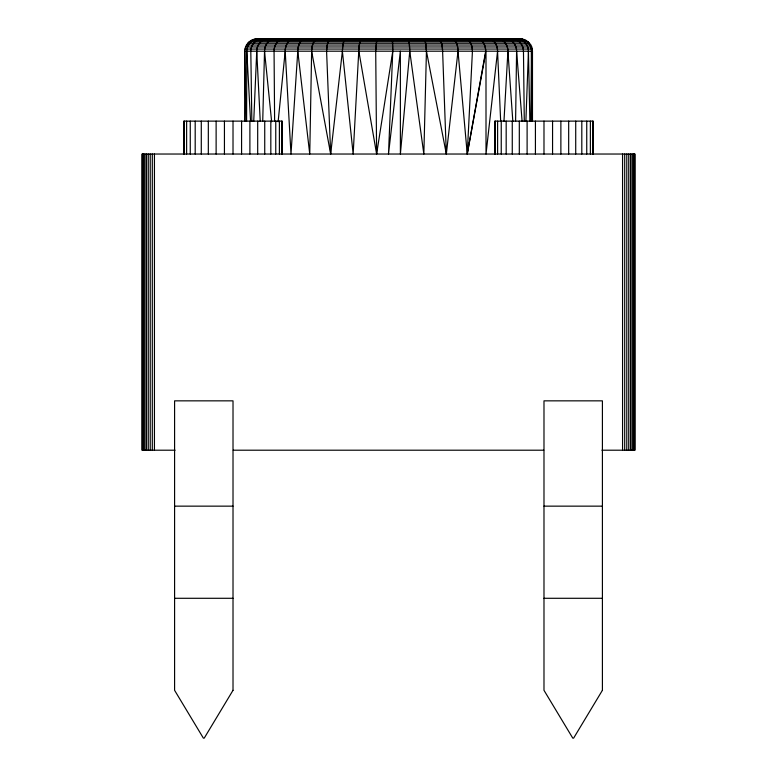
<?xml version="1.0" encoding="UTF-8"?>
<svg xmlns="http://www.w3.org/2000/svg" width="777" height="777" viewBox="0 0 777 777"><rect width="100%" height="100%" fill="white"/><g stroke="black" fill="none" stroke-linecap="round" stroke-linejoin="round"><path stroke-width="1.17" d="M244.609 121.367L244.784 51.195C244.668 44.6 250.505 38.733 257.1 38.85L520.134 38.85C526.728 38.733 532.585 44.59 532.478 51.195L532.478 121.367M246.591 121.367L246.795 51.195C246.678 44.668 252.379 38.743 258.945 38.85M530.817 121.367L531.458 51.195C531.585 44.629 525.796 38.743 519.211 38.85M515.588 121.367L516.588 51.195C516.734 45.115 511.994 38.84 505.604 38.85M346.338 38.85C342.239 41.035 342.812 47.154 342.385 51.195L353.156 154.031L358.993 46.97L360.12 40.501L361.383 38.85M318.23 38.85C312.859 39.812 311.791 46.639 311.645 51.195L309.751 154.031L297.785 51.195C297.805 46.28 299.825 39.433 305.555 38.85M262.723 121.367L264.53 51.195C264.394 45.251 268.832 38.879 275.155 38.85M423.193 38.85L424.825 40.501L425.689 43.259L426.447 51.195L423.844 154.031L409.761 51.195L409.333 43.259L407.935 38.85M525.874 121.367L528.447 51.195C528.574 44.726 522.999 38.753 516.452 38.85M253.729 121.367L256.74 51.195C256.604 44.988 261.606 38.811 268.036 38.85M392.404 38.85L392.764 51.195L388.5 154.031L400.369 51.195L400.388 154.031L409.761 51.195M503.952 121.367L507.915 51.195C508.051 45.396 503.933 38.937 497.678 38.85M278.127 121.746L285.198 51.195C285.13 45.901 288.063 39.171 294.056 38.85M297.785 51.195L290.986 154.031L285.198 51.195M426.447 51.195L446.338 154.031L458.012 51.195C457.789 46.805 457.197 40.064 452.049 38.85M488.218 38.85C494.298 39.073 497.668 45.726 497.562 51.195L486.013 154.031L485.994 51.195L467.249 154.031L458.012 51.195M311.645 51.195L330.662 154.031L342.385 51.195M358.848 51.195L376.612 154.031L392.764 51.195M376.816 38.85L375.718 51.195L376.612 154.031M331.886 38.85C327.03 40.346 326.874 46.95 326.583 51.195L330.662 154.031M283.867 38.85C277.69 38.996 273.941 45.552 274.058 51.195L274.621 121.367M262.607 38.85C256.089 38.772 250.67 44.794 250.806 51.195L251.845 121.367M254.963 39.035L522.28 39.035M252.884 39.598L524.358 39.598M250.942 40.501L526.301 40.501M249.184 41.735L528.069 41.735M247.659 43.259L529.584 43.259M246.426 45.017L530.817 45.017M245.522 46.97L531.73 46.97M244.969 49.048L532.284 49.048M532.478 51.195L244.784 51.195L245.95 121.367M175.058 450.204L142.104 450.204L142.104 154.031L634.896 154.031L634.896 450.204L601.942 450.204M233.265 450.204L543.735 450.204M174.592 506.148L233.013 506.148M543.987 506.148L602.408 506.148M174.592 598.29L233.013 598.29M543.987 598.29L602.408 598.29M511.897 38.85C518.376 38.792 523.601 44.891 523.465 51.195L524.29 121.367M477.35 38.85C483.216 39.287 485.712 46.086 485.683 51.195L467.249 154.031L472.435 51.195C472.358 46.465 470.804 39.608 465.238 38.85M437.975 38.85C442.492 40.676 442.239 47.067 442.608 51.195L446.338 154.031M264.53 51.195L271.639 121.746M516.588 51.195L522.105 121.367M507.915 51.195L512.83 121.367M246.795 51.195L250.573 121.367M256.74 51.195L260.246 121.367M497.562 51.195L500.67 121.367M528.447 51.195L529.856 121.367M531.458 51.195L532.148 121.367M634.712 154.031L634.712 450.204M634.158 154.031L634.158 450.204M633.245 154.031L633.245 450.204M632.012 154.031L632.012 450.204M630.497 154.031L630.497 450.204M628.729 154.031L628.729 450.204M626.777 154.031L626.777 450.204M624.698 154.031L624.698 450.204M622.562 154.031L622.562 450.204M593.356 154.031L593.356 121.125L494.628 121.125L494.628 154.031M592.608 121.125L592.608 154.031M590.374 121.125L590.374 154.031M586.742 121.125L586.742 154.031M581.808 121.125L581.808 154.031M575.718 121.125L575.718 154.031M568.677 121.125L568.677 154.031M560.877 121.125L560.877 154.031M552.564 121.125L552.564 154.031M543.987 121.125L543.987 154.031M535.421 121.125L535.421 154.031M527.107 121.125L527.107 154.031M519.308 121.125L519.308 154.031M512.266 121.125L512.266 154.031M506.177 121.125L506.177 154.031M501.243 121.125L501.243 154.031M497.61 121.125L497.61 154.031M495.376 121.125L495.376 154.031M282.372 154.031L282.372 121.125L183.644 121.125L183.644 154.031M281.624 121.125L281.624 154.031M279.39 121.125L279.39 154.031M275.757 121.125L275.757 154.031M270.823 121.125L270.823 154.031M264.734 121.125L264.734 154.031M257.692 121.125L257.692 154.031M249.893 121.125L249.893 154.031M241.579 121.125L241.579 154.031M233.013 121.125L233.013 154.031M224.436 121.125L224.436 154.031M216.123 121.125L216.123 154.031M208.323 121.125L208.323 154.031M201.282 121.125L201.282 154.031M195.192 121.125L195.192 154.031M190.258 121.125L190.258 154.031M186.626 121.125L186.626 154.031M184.392 121.125L184.392 154.031M154.438 154.031L154.438 450.204M152.302 154.031L152.302 450.204M150.223 154.031L150.223 450.204M148.271 154.031L148.271 450.204M146.503 154.031L146.503 450.204M144.988 154.031L144.988 450.204M143.755 154.031L143.755 450.204M142.842 154.031L142.842 450.204M142.288 154.031L142.288 450.204M233.013 690.306L204.215 738.15L203.389 738.15L174.592 690.306L174.592 400.845L233.013 400.845L233.013 690.306M602.408 690.306L573.611 738.15L572.785 738.15L543.987 690.306L543.987 400.845L602.408 400.845L602.408 690.306"/></g></svg>
